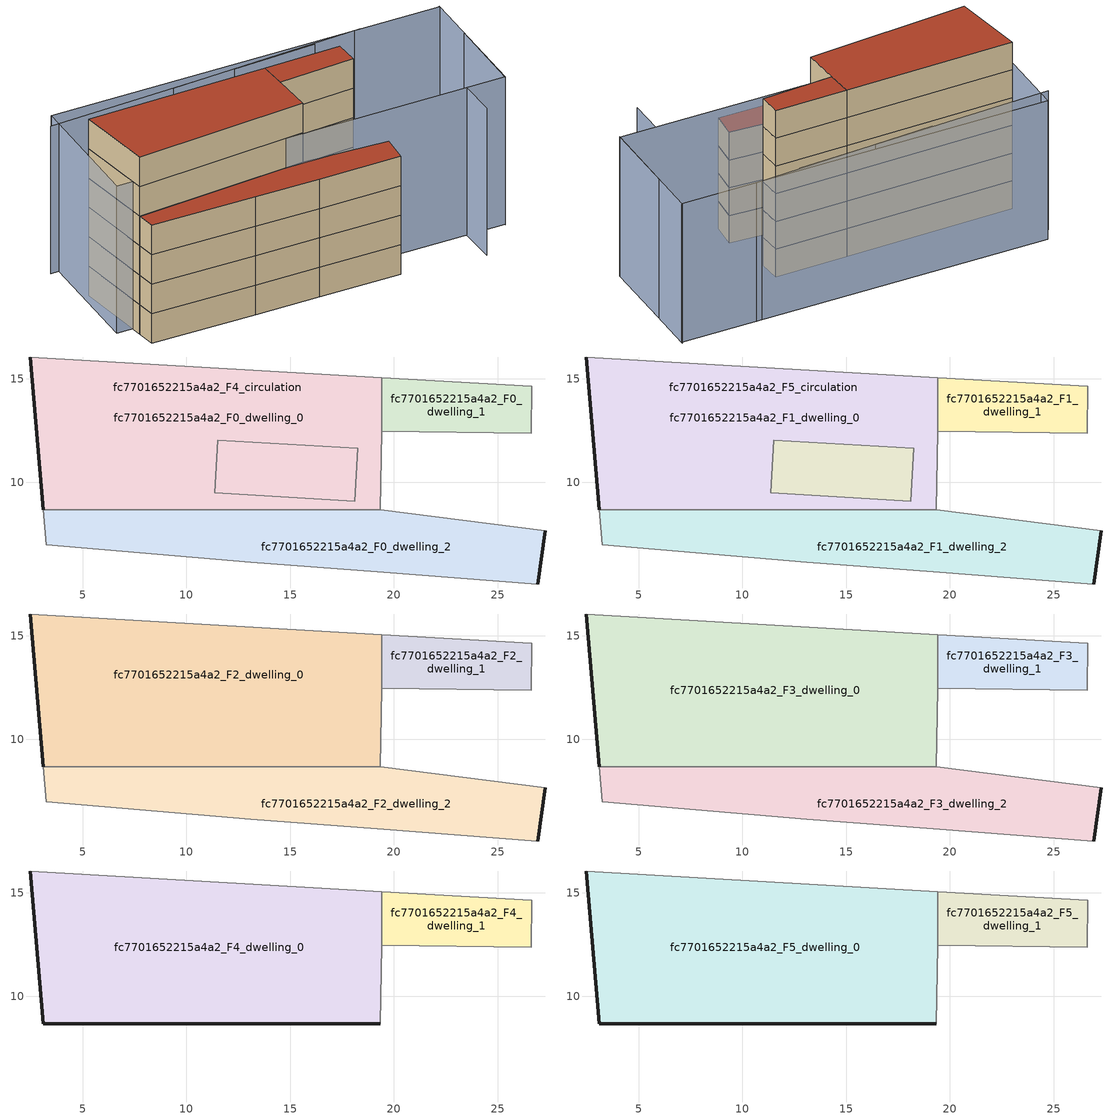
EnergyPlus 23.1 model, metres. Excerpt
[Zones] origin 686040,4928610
fc7701652215a4a2_F0_dwelling_0
 floor ground (EU_floor_Construction): 19.4,15.05 19.4,12.47 18.26,11.64 11.5,12.04 11.35,9.5 18.11,9.11 19.35,8.7 3.09,8.7 2.46,16.05 z0; 18.26,11.64 18.11,9.11 11.35,9.5 11.5,12.04 z0; 19.4,12.47 19.35,8.7 18.11,9.11 18.26,11.64 z0
 wall outside (EU_wall_Construction): 2.46,16.05 3.09,8.7 z0:3
 wall adiabatic (EU_wall_Construction): 19.35,8.7 19.4,12.47 / 19.4,15.05 2.46,16.05 z0:3
 wall to fc7701652215a4a2_F0_dwelling_2 (EU_wall_Construction): 3.09,8.7 19.35,8.7 z0:3
 wall to fc7701652215a4a2_F0_dwelling_1 (EU_wall_Construction): 19.4,12.47 19.4,15.05 z0:3
fc7701652215a4a2_F0_dwelling_1
 floor ground (EU_floor_Construction): 26.63,14.63 26.61,12.38 19.4,12.47 19.4,15.05 z0
 wall adiabatic (EU_wall_Construction): 19.4,12.47 26.61,12.38 26.63,14.63 19.4,15.05 z0:3
fc7701652215a4a2_F0_dwelling_2
 floor ground (EU_floor_Construction): 27.3,7.67 26.94,5.11 19.19,5.7 13.09,6.17 3.24,6.99 3.09,8.7 19.35,8.7 z0
 wall outside (EU_wall_Construction): 26.94,5.11 27.3,7.67 z0:3
 wall adiabatic (EU_wall_Construction): 27.3,7.67 19.35,8.7 / 3.09,8.7 3.24,6.99 13.09,6.17 19.19,5.7 26.94,5.11 z0:3
fc7701652215a4a2_F4_circulation
 floor ground (EU_floor_Construction): 19.4,15.05 19.4,12.47 18.26,11.64 11.5,12.04 11.35,9.5 18.11,9.11 19.35,8.7 3.09,8.7 2.46,16.05 z0; 18.26,11.64 18.11,9.11 11.35,9.5 11.5,12.04 z0; 19.4,12.47 19.35,8.7 18.11,9.11 18.26,11.64 z0
 wall adiabatic (EU_wall_Construction): 11.5,12.04 11.35,9.5 18.11,9.11 18.26,11.64 11.5,12.04 z0:3
fc7701652215a4a2_F1_dwelling_0
 floor outside (EU_floor_Construction): 19.4,15.05 19.4,12.47 18.26,11.64 11.5,12.04 11.35,9.5 18.11,9.11 19.35,8.7 3.09,8.7 2.46,16.05 z3; 19.4,12.47 19.35,8.7 18.11,9.11 18.26,11.64 z3; 18.26,11.64 18.11,9.11 11.35,9.5 11.5,12.04 z3
 wall outside (EU_wall_Construction): 2.46,16.05 3.09,8.7 z3:6
 wall adiabatic (EU_wall_Construction): 19.35,8.7 19.4,12.47 / 19.4,15.05 2.46,16.05 z3:6
 wall to fc7701652215a4a2_F1_dwelling_2 (EU_wall_Construction): 3.09,8.7 19.35,8.7 z3:6
 wall to fc7701652215a4a2_F1_dwelling_1 (EU_wall_Construction): 19.4,12.47 19.4,15.05 z3:6
fc7701652215a4a2_F1_dwelling_1
 floor to fc7701652215a4a2_F0_dwelling_1 (EU_floor_Construction): 26.63,14.63 26.61,12.38 19.4,12.47 19.4,15.05 z3
 wall adiabatic (EU_wall_Construction): 19.4,12.47 26.61,12.38 26.63,14.63 19.4,15.05 z3:6
fc7701652215a4a2_F1_dwelling_2
 floor to fc7701652215a4a2_F0_dwelling_2 (EU_floor_Construction): 27.3,7.67 26.94,5.11 19.19,5.7 13.09,6.17 3.24,6.99 3.09,8.7 19.35,8.7 z3
 wall outside (EU_wall_Construction): 26.94,5.11 27.3,7.67 z3:6
 wall adiabatic (EU_wall_Construction): 27.3,7.67 19.35,8.7 / 3.09,8.7 3.24,6.99 13.09,6.17 19.19,5.7 26.94,5.11 z3:6
fc7701652215a4a2_F5_circulation
 floor to fc7701652215a4a2_F4_circulation (EU_floor_Construction): 19.4,15.05 19.4,12.47 18.26,11.64 11.5,12.04 11.35,9.5 18.11,9.11 19.35,8.7 3.09,8.7 2.46,16.05 z3; 18.26,11.64 18.11,9.11 11.35,9.5 11.5,12.04 z3; 19.4,12.47 19.35,8.7 18.11,9.11 18.26,11.64 z3
 wall adiabatic (EU_wall_Construction): 11.5,12.04 11.35,9.5 18.11,9.11 18.26,11.64 11.5,12.04 z3:6
 roof outside (EU_roof_Construction): 19.35,8.7 18.11,9.11 11.35,9.5 11.5,12.04 18.26,11.64 19.4,12.47 19.4,15.05 2.46,16.05 3.09,8.7 z6; 18.11,9.11 18.26,11.64 11.5,12.04 11.35,9.5 z6; 19.35,8.7 19.4,12.47 18.26,11.64 18.11,9.11 z6
fc7701652215a4a2_F2_dwelling_0
 floor to fc7701652215a4a2_F1_dwelling_0 (EU_floor_Construction): 19.4,15.05 19.4,12.47 18.26,11.64 11.5,12.04 11.35,9.5 18.11,9.11 19.35,8.7 3.09,8.7 2.46,16.05 z6; 19.4,12.47 19.35,8.7 18.11,9.11 18.26,11.64 z6; 18.26,11.64 18.11,9.11 11.35,9.5 11.5,12.04 z6
 wall outside (EU_wall_Construction): 2.46,16.05 3.09,8.7 z6:9
 wall adiabatic (EU_wall_Construction): 19.35,8.7 19.4,12.47 / 19.4,15.05 2.46,16.05 z6:9
 wall to fc7701652215a4a2_F2_dwelling_2 (EU_wall_Construction): 3.09,8.7 19.35,8.7 z6:9
 wall to fc7701652215a4a2_F2_dwelling_1 (EU_wall_Construction): 19.4,12.47 19.4,15.05 z6:9
fc7701652215a4a2_F2_dwelling_1
 floor to fc7701652215a4a2_F1_dwelling_1 (EU_floor_Construction): 26.63,14.63 26.61,12.38 19.4,12.47 19.4,15.05 z6
 wall adiabatic (EU_wall_Construction): 19.4,12.47 26.61,12.38 26.63,14.63 19.4,15.05 z6:9
fc7701652215a4a2_F2_dwelling_2
 floor to fc7701652215a4a2_F1_dwelling_2 (EU_floor_Construction): 27.3,7.67 26.94,5.11 19.19,5.7 13.09,6.17 3.24,6.99 3.09,8.7 19.35,8.7 z6
 wall outside (EU_wall_Construction): 26.94,5.11 27.3,7.67 z6:9
 wall adiabatic (EU_wall_Construction): 27.3,7.67 19.35,8.7 / 3.09,8.7 3.24,6.99 13.09,6.17 19.19,5.7 26.94,5.11 z6:9
fc7701652215a4a2_F3_dwelling_0
 floor to fc7701652215a4a2_F2_dwelling_0 (EU_floor_Construction): 19.4,15.05 19.4,12.47 19.35,8.7 3.09,8.7 2.46,16.05 z9
 wall outside (EU_wall_Construction): 2.46,16.05 3.09,8.7 z9:12
 wall adiabatic (EU_wall_Construction): 19.35,8.7 19.4,12.47 / 19.4,15.05 2.46,16.05 z9:12
 wall to fc7701652215a4a2_F3_dwelling_2 (EU_wall_Construction): 3.09,8.7 19.35,8.7 z9:12
 wall to fc7701652215a4a2_F3_dwelling_1 (EU_wall_Construction): 19.4,12.47 19.4,15.05 z9:12
fc7701652215a4a2_F3_dwelling_1
 floor to fc7701652215a4a2_F2_dwelling_1 (EU_floor_Construction): 26.63,14.63 26.61,12.38 19.4,12.47 19.4,15.05 z9
 wall adiabatic (EU_wall_Construction): 19.4,12.47 26.61,12.38 26.63,14.63 19.4,15.05 z9:12
fc7701652215a4a2_F3_dwelling_2
 floor to fc7701652215a4a2_F2_dwelling_2 (EU_floor_Construction): 27.3,7.67 26.94,5.11 19.19,5.7 13.09,6.17 3.24,6.99 3.09,8.7 19.35,8.7 z9
 wall outside (EU_wall_Construction): 26.94,5.11 27.3,7.67 z9:12
 wall adiabatic (EU_wall_Construction): 27.3,7.67 19.35,8.7 / 3.09,8.7 3.24,6.99 13.09,6.17 19.19,5.7 26.94,5.11 z9:12
 roof outside (EU_roof_Construction): 26.94,5.11 27.3,7.67 19.35,8.7 3.09,8.7 3.24,6.99 13.09,6.17 19.19,5.7 z12
fc7701652215a4a2_F4_dwelling_0
 floor to fc7701652215a4a2_F3_dwelling_0 (EU_floor_Construction): 19.4,15.05 19.4,12.47 19.35,8.7 3.09,8.7 2.46,16.05 z12
 wall outside (EU_wall_Construction): 2.46,16.05 3.09,8.7 19.35,8.7 z12:15
 wall adiabatic (EU_wall_Construction): 19.35,8.7 19.4,12.47 / 19.4,15.05 2.46,16.05 z12:15
 wall to fc7701652215a4a2_F4_dwelling_1 (EU_wall_Construction): 19.4,12.47 19.4,15.05 z12:15
fc7701652215a4a2_F4_dwelling_1
 floor to fc7701652215a4a2_F3_dwelling_1 (EU_floor_Construction): 26.63,14.63 26.61,12.38 19.4,12.47 19.4,15.05 z12
 wall adiabatic (EU_wall_Construction): 19.4,12.47 26.61,12.38 26.63,14.63 19.4,15.05 z12:15
fc7701652215a4a2_F5_dwelling_0
 floor to fc7701652215a4a2_F4_dwelling_0 (EU_floor_Construction): 19.4,15.05 19.4,12.47 19.35,8.7 3.09,8.7 2.46,16.05 z15
 wall outside (EU_wall_Construction): 2.46,16.05 3.09,8.7 19.35,8.7 z15:18
 wall adiabatic (EU_wall_Construction): 19.35,8.7 19.4,12.47 / 19.4,15.05 2.46,16.05 z15:18
 wall to fc7701652215a4a2_F5_dwelling_1 (EU_wall_Construction): 19.4,12.47 19.4,15.05 z15:18
 roof outside (EU_roof_Construction): 19.35,8.7 19.4,12.47 19.4,15.05 2.46,16.05 3.09,8.7 z18
fc7701652215a4a2_F5_dwelling_1
 floor to fc7701652215a4a2_F4_dwelling_1 (EU_floor_Construction): 26.63,14.63 26.61,12.38 19.4,12.47 19.4,15.05 z15
 wall adiabatic (EU_wall_Construction): 19.4,12.47 26.61,12.38 26.63,14.63 19.4,15.05 z15:18
 roof outside (EU_roof_Construction): 26.61,12.38 26.63,14.63 19.4,15.05 19.4,12.47 z18
shading: 34.74,3.82 34.92,7.4 / 38.56,7.05 39.51,19.51 / 27.35,19.95 1.47,20.69 / 31.9,19.97 13.53,20.27 / 2.36,22.05 39.48,19.39 / 39.48,19.39 38.6,7.14 / 38.6,7.14 1.48,9.8 / 1.48,9.8 2.36,22.05 z0:15
[Building]
EU S2 Campaign: North Axis=0; Terrain=City; Solar Distribution=FullExterior
[Site:Location]
Bologna: Latitude=44.5; Longitude=11.25; Time Zone=1; Elevation=37
[SizingPeriod:WeatherFileDays]
AnnualSizingPeriod: Begin Month=1; Begin Day of Month=1; End Month=12; End Day of Month=31; Day of Week for Start Day=Monday; Use Weather File Daylight Saving Period=No; Use Weather File Rain and Snow Indicators=No
[MATERIAL]
EU_InternalMass_Material: Roughness=MediumRough; Thickness=0.1; Conductivity=1; Density=1800; Specific Heat=900; Thermal Absorptance=0.9; Solar Absorptance=0.7; Visible Absorptance=0.7
[MATERIAL:NOMASS] Roughness=MediumRough; Thermal Absorptance=0.9; Solar Absorptance=0.7; Visible Absorptance=0.7
Name | Thermal Resistance
EU_wall_NoMass | 0.905828
EU_roof_NoMass | 0.37593
EU_floor_NoMass | 0.67114
[CONSTRUCTION]
EU_wall_Construction: EU_wall_NoMass
EU_roof_Construction: EU_roof_NoMass
EU_floor_Construction: EU_floor_NoMass
EU_InternalMass_Construction: EU_InternalMass_Material
[ZONE] Type=1; Multiplier=1; Ceiling Height=autocalculate; Floor Area=autocalculate; Part of Total Floor Area=Yes
Name | Volume
fc7701652215a4a2_F0_dwelling_0; fc7701652215a4a2_F3_dwelling_0; fc7701652215a4a2_F4_dwelling_0; fc7701652215a4a2_F5_dwelling_0; fc7701652215a4a2_F4_circulation; fc7701652215a4a2_F5_circulation | 340.972
fc7701652215a4a2_F1_dwelling_0; fc7701652215a4a2_F2_dwelling_0 | 340.973
fc7701652215a4a2_F0_dwelling_1 | 52.3623
fc7701652215a4a2_F1_dwelling_1; fc7701652215a4a2_F2_dwelling_1; fc7701652215a4a2_F3_dwelling_1; fc7701652215a4a2_F4_dwelling_1; fc7701652215a4a2_F5_dwelling_1 | 52.3616
fc7701652215a4a2_F0_dwelling_2; fc7701652215a4a2_F1_dwelling_2; fc7701652215a4a2_F2_dwelling_2; fc7701652215a4a2_F3_dwelling_2 | 180.436
[INTERNALMASS] Construction=EU_InternalMass_Construction
Name | Zone or ZoneList | Surface Area
fc7701652215a4a2_F0_dwelling_0_EU_InternalMass | fc7701652215a4a2_F0_dwelling_0 | 113.657
fc7701652215a4a2_F0_dwelling_1_EU_InternalMass | fc7701652215a4a2_F0_dwelling_1 | 17.4535
fc7701652215a4a2_F0_dwelling_2_EU_InternalMass | fc7701652215a4a2_F0_dwelling_2 | 60.1452
fc7701652215a4a2_F1_dwelling_0_EU_InternalMass | fc7701652215a4a2_F1_dwelling_0 | 113.657
fc7701652215a4a2_F1_dwelling_1_EU_InternalMass | fc7701652215a4a2_F1_dwelling_1 | 17.4535
fc7701652215a4a2_F1_dwelling_2_EU_InternalMass | fc7701652215a4a2_F1_dwelling_2 | 60.1452
fc7701652215a4a2_F2_dwelling_0_EU_InternalMass | fc7701652215a4a2_F2_dwelling_0 | 113.657
fc7701652215a4a2_F2_dwelling_1_EU_InternalMass | fc7701652215a4a2_F2_dwelling_1 | 17.4535
fc7701652215a4a2_F2_dwelling_2_EU_InternalMass | fc7701652215a4a2_F2_dwelling_2 | 60.1452
fc7701652215a4a2_F3_dwelling_0_EU_InternalMass | fc7701652215a4a2_F3_dwelling_0 | 113.657
fc7701652215a4a2_F3_dwelling_1_EU_InternalMass | fc7701652215a4a2_F3_dwelling_1 | 17.4535
fc7701652215a4a2_F3_dwelling_2_EU_InternalMass | fc7701652215a4a2_F3_dwelling_2 | 60.1452
fc7701652215a4a2_F4_dwelling_0_EU_InternalMass | fc7701652215a4a2_F4_dwelling_0 | 86.8033
fc7701652215a4a2_F4_dwelling_1_EU_InternalMass | fc7701652215a4a2_F4_dwelling_1 | 86.8033
fc7701652215a4a2_F5_dwelling_0_EU_InternalMass | fc7701652215a4a2_F5_dwelling_0 | 86.8033
fc7701652215a4a2_F5_dwelling_1_EU_InternalMass | fc7701652215a4a2_F5_dwelling_1 | 86.8033
[OTHEREQUIPMENT] Fuel Type=Electricity; Design Level Calculation Method=Watts/Area; Power per Zone Floor Area=1; Fraction Latent=0; Fraction Radiant=0; Fraction Lost=0; Carbon Dioxide Generation Rate=0; EndUse Subcategory=EU_Step8_InternalGains
Name | Zone or ZoneList or Space or SpaceList | Schedule
EU_Step8_InternalGain_fc7701652215a4a2_F0_dwelling_0_f000 | fc7701652215a4a2_F0_dwelling_0 | EU_Step8_GainSchedule_fc7701652215a4a2_F0_dwelling_0_f000
EU_Step8_InternalGain_fc7701652215a4a2_F0_dwelling_1_f000 | fc7701652215a4a2_F0_dwelling_1 | EU_Step8_GainSchedule_fc7701652215a4a2_F0_dwelling_1_f000
EU_Step8_InternalGain_fc7701652215a4a2_F0_dwelling_2_f000 | fc7701652215a4a2_F0_dwelling_2 | EU_Step8_GainSchedule_fc7701652215a4a2_F0_dwelling_2_f000
EU_Step8_InternalGain_fc7701652215a4a2_F1_dwelling_0_f000 | fc7701652215a4a2_F1_dwelling_0 | EU_Step8_GainSchedule_fc7701652215a4a2_F1_dwelling_0_f000
EU_Step8_InternalGain_fc7701652215a4a2_F1_dwelling_1_f000 | fc7701652215a4a2_F1_dwelling_1 | EU_Step8_GainSchedule_fc7701652215a4a2_F1_dwelling_1_f000
EU_Step8_InternalGain_fc7701652215a4a2_F1_dwelling_2_f000 | fc7701652215a4a2_F1_dwelling_2 | EU_Step8_GainSchedule_fc7701652215a4a2_F1_dwelling_2_f000
EU_Step8_InternalGain_fc7701652215a4a2_F2_dwelling_0_f000 | fc7701652215a4a2_F2_dwelling_0 | EU_Step8_GainSchedule_fc7701652215a4a2_F2_dwelling_0_f000
EU_Step8_InternalGain_fc7701652215a4a2_F2_dwelling_1_f000 | fc7701652215a4a2_F2_dwelling_1 | EU_Step8_GainSchedule_fc7701652215a4a2_F2_dwelling_1_f000
EU_Step8_InternalGain_fc7701652215a4a2_F2_dwelling_2_f000 | fc7701652215a4a2_F2_dwelling_2 | EU_Step8_GainSchedule_fc7701652215a4a2_F2_dwelling_2_f000
EU_Step8_InternalGain_fc7701652215a4a2_F3_dwelling_0_f000 | fc7701652215a4a2_F3_dwelling_0 | EU_Step8_GainSchedule_fc7701652215a4a2_F3_dwelling_0_f000
EU_Step8_InternalGain_fc7701652215a4a2_F3_dwelling_1_f000 | fc7701652215a4a2_F3_dwelling_1 | EU_Step8_GainSchedule_fc7701652215a4a2_F3_dwelling_1_f000
EU_Step8_InternalGain_fc7701652215a4a2_F3_dwelling_2_f000 | fc7701652215a4a2_F3_dwelling_2 | EU_Step8_GainSchedule_fc7701652215a4a2_F3_dwelling_2_f000
EU_Step8_InternalGain_fc7701652215a4a2_F4_dwelling_0_f000 | fc7701652215a4a2_F4_dwelling_0 | EU_Step8_GainSchedule_fc7701652215a4a2_F4_dwelling_0_f000
EU_Step8_InternalGain_fc7701652215a4a2_F4_dwelling_1_f000 | fc7701652215a4a2_F4_dwelling_1 | EU_Step8_GainSchedule_fc7701652215a4a2_F4_dwelling_1_f000
EU_Step8_InternalGain_fc7701652215a4a2_F5_dwelling_0_f000 | fc7701652215a4a2_F5_dwelling_0 | EU_Step8_GainSchedule_fc7701652215a4a2_F5_dwelling_0_f000
EU_Step8_InternalGain_fc7701652215a4a2_F5_dwelling_1_f000 | fc7701652215a4a2_F5_dwelling_1 | EU_Step8_GainSchedule_fc7701652215a4a2_F5_dwelling_1_f000
[ZONEINFILTRATION:DESIGNFLOWRATE] Schedule=EU_AlwaysOn; Design Flow Rate Calculation Method=Flow/Area; Flow Rate per Floor Area=0.0005; Constant Term Coefficient=1; Temperature Term Coefficient=0; Velocity Term Coefficient=0; Velocity Squared Term Coefficient=0
Name | Zone or ZoneList or Space or SpaceList
EU_Circulation_Infiltration_fc7701652215a4a2_F4_circulation | fc7701652215a4a2_F4_circulation
EU_Circulation_Infiltration_fc7701652215a4a2_F5_circulation | fc7701652215a4a2_F5_circulation
[ZONEVENTILATION:DESIGNFLOWRATE] Schedule=EU_AlwaysOn; Design Flow Rate Calculation Method=AirChanges/Hour; Air Changes per Hour=0.73129; Ventilation Type=Natural; Fan Pressure Rise=0; Fan Total Efficiency=1; Constant Term Coefficient=1; Temperature Term Coefficient=0; Velocity Term Coefficient=0; Velocity Squared Term Coefficient=0; Minimum Indoor Temperature=-100; Maximum Indoor Temperature=100; Delta Temperature=-100; Minimum Outdoor Temperature=-100; Maximum Outdoor Temperature=100; Maximum Wind Speed=40
Name | Zone or ZoneList or Space or SpaceList
EU_ConstantAir_fc7701652215a4a2_F0_dwelling_0 | fc7701652215a4a2_F0_dwelling_0
EU_ConstantAir_fc7701652215a4a2_F0_dwelling_1 | fc7701652215a4a2_F0_dwelling_1
EU_ConstantAir_fc7701652215a4a2_F0_dwelling_2 | fc7701652215a4a2_F0_dwelling_2
EU_ConstantAir_fc7701652215a4a2_F1_dwelling_0 | fc7701652215a4a2_F1_dwelling_0
EU_ConstantAir_fc7701652215a4a2_F1_dwelling_1 | fc7701652215a4a2_F1_dwelling_1
EU_ConstantAir_fc7701652215a4a2_F1_dwelling_2 | fc7701652215a4a2_F1_dwelling_2
EU_ConstantAir_fc7701652215a4a2_F2_dwelling_0 | fc7701652215a4a2_F2_dwelling_0
EU_ConstantAir_fc7701652215a4a2_F2_dwelling_1 | fc7701652215a4a2_F2_dwelling_1
EU_ConstantAir_fc7701652215a4a2_F2_dwelling_2 | fc7701652215a4a2_F2_dwelling_2
EU_ConstantAir_fc7701652215a4a2_F3_dwelling_0 | fc7701652215a4a2_F3_dwelling_0
EU_ConstantAir_fc7701652215a4a2_F3_dwelling_1 | fc7701652215a4a2_F3_dwelling_1
EU_ConstantAir_fc7701652215a4a2_F3_dwelling_2 | fc7701652215a4a2_F3_dwelling_2
EU_ConstantAir_fc7701652215a4a2_F4_dwelling_0 | fc7701652215a4a2_F4_dwelling_0
EU_ConstantAir_fc7701652215a4a2_F4_dwelling_1 | fc7701652215a4a2_F4_dwelling_1
EU_ConstantAir_fc7701652215a4a2_F5_dwelling_0 | fc7701652215a4a2_F5_dwelling_0
EU_ConstantAir_fc7701652215a4a2_F5_dwelling_1 | fc7701652215a4a2_F5_dwelling_1
[HVACTEMPLATE:THERMOSTAT] Constant Heating Setpoint=20; Constant Cooling Setpoint=50
EU_HeatOnly_fc7701652215a4a2_F0_dwelling_0; EU_HeatOnly_fc7701652215a4a2_F0_dwelling_1; EU_HeatOnly_fc7701652215a4a2_F0_dwelling_2; EU_HeatOnly_fc7701652215a4a2_F1_dwelling_0; EU_HeatOnly_fc7701652215a4a2_F1_dwelling_1; EU_HeatOnly_fc7701652215a4a2_F1_dwelling_2; EU_HeatOnly_fc7701652215a4a2_F2_dwelling_0; EU_HeatOnly_fc7701652215a4a2_F2_dwelling_1; EU_HeatOnly_fc7701652215a4a2_F2_dwelling_2; EU_HeatOnly_fc7701652215a4a2_F3_dwelling_0; EU_HeatOnly_fc7701652215a4a2_F3_dwelling_1; EU_HeatOnly_fc7701652215a4a2_F3_dwelling_2; EU_HeatOnly_fc7701652215a4a2_F4_dwelling_0; EU_HeatOnly_fc7701652215a4a2_F4_dwelling_1; EU_HeatOnly_fc7701652215a4a2_F5_dwelling_0; EU_HeatOnly_fc7701652215a4a2_F5_dwelling_1
[HVACTEMPLATE:ZONE:IDEALLOADSAIRSYSTEM] System Availability Schedule=EU_AlwaysOn; Maximum Heating Supply Air Temperature=50; Minimum Cooling Supply Air Temperature=13; Maximum Heating Supply Air Humidity Ratio=0.0156; Minimum Cooling Supply Air Humidity Ratio=0.0077; Heating Limit=NoLimit; Cooling Limit=NoLimit; Heating Availability Schedule=EU_AlwaysOn; Cooling Availability Schedule=EU_CoolingOff; Dehumidification Control Type=ConstantSensibleHeatRatio; Cooling Sensible Heat Ratio=0.7; Dehumidification Setpoint=60; Humidification Control Type=None; Humidification Setpoint=30; Outdoor Air Method=None; Outdoor Air Flow Rate per Person=0.00944; Outdoor Air Flow Rate per Zone Floor Area=0; Outdoor Air Flow Rate per Zone=0; Demand Controlled Ventilation Type=None; Outdoor Air Economizer Type=NoEconomizer; Heat Recovery Type=None; Sensible Heat Recovery Effectiveness=0.7; Latent Heat Recovery Effectiveness=0.65
Name | Template Thermostat
fc7701652215a4a2_F0_dwelling_0 | EU_HeatOnly_fc7701652215a4a2_F0_dwelling_0
fc7701652215a4a2_F0_dwelling_1 | EU_HeatOnly_fc7701652215a4a2_F0_dwelling_1
fc7701652215a4a2_F0_dwelling_2 | EU_HeatOnly_fc7701652215a4a2_F0_dwelling_2
fc7701652215a4a2_F1_dwelling_0 | EU_HeatOnly_fc7701652215a4a2_F1_dwelling_0
fc7701652215a4a2_F1_dwelling_1 | EU_HeatOnly_fc7701652215a4a2_F1_dwelling_1
fc7701652215a4a2_F1_dwelling_2 | EU_HeatOnly_fc7701652215a4a2_F1_dwelling_2
fc7701652215a4a2_F2_dwelling_0 | EU_HeatOnly_fc7701652215a4a2_F2_dwelling_0
fc7701652215a4a2_F2_dwelling_1 | EU_HeatOnly_fc7701652215a4a2_F2_dwelling_1
fc7701652215a4a2_F2_dwelling_2 | EU_HeatOnly_fc7701652215a4a2_F2_dwelling_2
fc7701652215a4a2_F3_dwelling_0 | EU_HeatOnly_fc7701652215a4a2_F3_dwelling_0
fc7701652215a4a2_F3_dwelling_1 | EU_HeatOnly_fc7701652215a4a2_F3_dwelling_1
fc7701652215a4a2_F3_dwelling_2 | EU_HeatOnly_fc7701652215a4a2_F3_dwelling_2
fc7701652215a4a2_F4_dwelling_0 | EU_HeatOnly_fc7701652215a4a2_F4_dwelling_0
fc7701652215a4a2_F4_dwelling_1 | EU_HeatOnly_fc7701652215a4a2_F4_dwelling_1
fc7701652215a4a2_F5_dwelling_0 | EU_HeatOnly_fc7701652215a4a2_F5_dwelling_0
fc7701652215a4a2_F5_dwelling_1 | EU_HeatOnly_fc7701652215a4a2_F5_dwelling_1
[SIZING:ZONE] Zone Cooling Design Supply Air Temperature Input Method=SupplyAirTemperature; Zone Cooling Design Supply Air Temperature=13; Zone Heating Design Supply Air Temperature Input Method=SupplyAirTemperature; Zone Heating Design Supply Air Temperature=50; Zone Cooling Design Supply Air Humidity Ratio=0.008; Zone Heating Design Supply Air Humidity Ratio=0.008; Cooling Design Air Flow Method=DesignDay; Cooling Design Air Flow Rate=0; Cooling Minimum Air Flow per Zone Floor Area=0.000762; Cooling Minimum Air Flow=0; Cooling Minimum Air Flow Fraction=0.2; Heating Design Air Flow Method=DesignDay; Heating Design Air Flow Rate=0; Heating Maximum Air Flow per Zone Floor Area=0.002032; Heating Maximum Air Flow=0.141576; Heating Maximum Air Flow Fraction=0.3; Account for Dedicated Outdoor Air System=No; Dedicated Outdoor Air System Control Strategy=NeutralSupplyAir; Dedicated Outdoor Air Low Setpoint Temperature for Design=autosize; Dedicated Outdoor Air High Setpoint Temperature for Design=autosize; Zone Load Sizing Method=Sensible Load Only No Latent Load; Zone Latent Cooling Design Supply Air Humidity Ratio Input Method=HumidityRatioDifference; Zone Cooling Design Supply Air Humidity Ratio Difference=0.005; Zone Latent Heating Design Supply Air Humidity Ratio Input Method=HumidityRatioDifference; Zone Humidification Design Supply Air Humidity Ratio Difference=0.005
fc7701652215a4a2_F0_dwelling_0; fc7701652215a4a2_F0_dwelling_1; fc7701652215a4a2_F0_dwelling_2; fc7701652215a4a2_F1_dwelling_0; fc7701652215a4a2_F1_dwelling_1; fc7701652215a4a2_F1_dwelling_2; fc7701652215a4a2_F2_dwelling_0; fc7701652215a4a2_F2_dwelling_1; fc7701652215a4a2_F2_dwelling_2; fc7701652215a4a2_F3_dwelling_0; fc7701652215a4a2_F3_dwelling_1; fc7701652215a4a2_F3_dwelling_2; fc7701652215a4a2_F4_dwelling_0; fc7701652215a4a2_F4_dwelling_1; fc7701652215a4a2_F5_dwelling_0; fc7701652215a4a2_F5_dwelling_1
[SCHEDULE:CONSTANT]
Name | Hourly Value
EU_AlwaysOn | 1
EU_CoolingOff | 0
[SCHEDULE:FILE] Column Number=1; Rows to Skip at Top=0; Number of Hours of Data=8760; Column Separator=Comma; Interpolate to Timestep=No; Minutes per Item=60; Adjust Schedule for Daylight Savings=Yes
Name | File
EU_Step8_GainSchedule_fc7701652215a4a2_F0_dwelling_0_f000 | ../../schedules/fc7701652215a4a2/fc7701652215a4a2_F0_dwelling_0_f000_gain.csv
EU_Step8_GainSchedule_fc7701652215a4a2_F0_dwelling_1_f000 | ../../schedules/fc7701652215a4a2/fc7701652215a4a2_F0_dwelling_1_f000_gain.csv
EU_Step8_GainSchedule_fc7701652215a4a2_F0_dwelling_2_f000 | ../../schedules/fc7701652215a4a2/fc7701652215a4a2_F0_dwelling_2_f000_gain.csv
EU_Step8_GainSchedule_fc7701652215a4a2_F1_dwelling_0_f000 | ../../schedules/fc7701652215a4a2/fc7701652215a4a2_F1_dwelling_0_f000_gain.csv
EU_Step8_GainSchedule_fc7701652215a4a2_F1_dwelling_1_f000 | ../../schedules/fc7701652215a4a2/fc7701652215a4a2_F1_dwelling_1_f000_gain.csv
EU_Step8_GainSchedule_fc7701652215a4a2_F1_dwelling_2_f000 | ../../schedules/fc7701652215a4a2/fc7701652215a4a2_F1_dwelling_2_f000_gain.csv
EU_Step8_GainSchedule_fc7701652215a4a2_F2_dwelling_0_f000 | ../../schedules/fc7701652215a4a2/fc7701652215a4a2_F2_dwelling_0_f000_gain.csv
EU_Step8_GainSchedule_fc7701652215a4a2_F2_dwelling_1_f000 | ../../schedules/fc7701652215a4a2/fc7701652215a4a2_F2_dwelling_1_f000_gain.csv
EU_Step8_GainSchedule_fc7701652215a4a2_F2_dwelling_2_f000 | ../../schedules/fc7701652215a4a2/fc7701652215a4a2_F2_dwelling_2_f000_gain.csv
EU_Step8_GainSchedule_fc7701652215a4a2_F3_dwelling_0_f000 | ../../schedules/fc7701652215a4a2/fc7701652215a4a2_F3_dwelling_0_f000_gain.csv
EU_Step8_GainSchedule_fc7701652215a4a2_F3_dwelling_1_f000 | ../../schedules/fc7701652215a4a2/fc7701652215a4a2_F3_dwelling_1_f000_gain.csv
EU_Step8_GainSchedule_fc7701652215a4a2_F3_dwelling_2_f000 | ../../schedules/fc7701652215a4a2/fc7701652215a4a2_F3_dwelling_2_f000_gain.csv
EU_Step8_GainSchedule_fc7701652215a4a2_F4_dwelling_0_f000 | ../../schedules/fc7701652215a4a2/fc7701652215a4a2_F4_dwelling_0_f000_gain.csv
EU_Step8_GainSchedule_fc7701652215a4a2_F4_dwelling_1_f000 | ../../schedules/fc7701652215a4a2/fc7701652215a4a2_F4_dwelling_1_f000_gain.csv
EU_Step8_GainSchedule_fc7701652215a4a2_F5_dwelling_0_f000 | ../../schedules/fc7701652215a4a2/fc7701652215a4a2_F5_dwelling_0_f000_gain.csv
EU_Step8_GainSchedule_fc7701652215a4a2_F5_dwelling_1_f000 | ../../schedules/fc7701652215a4a2/fc7701652215a4a2_F5_dwelling_1_f000_gain.csv
